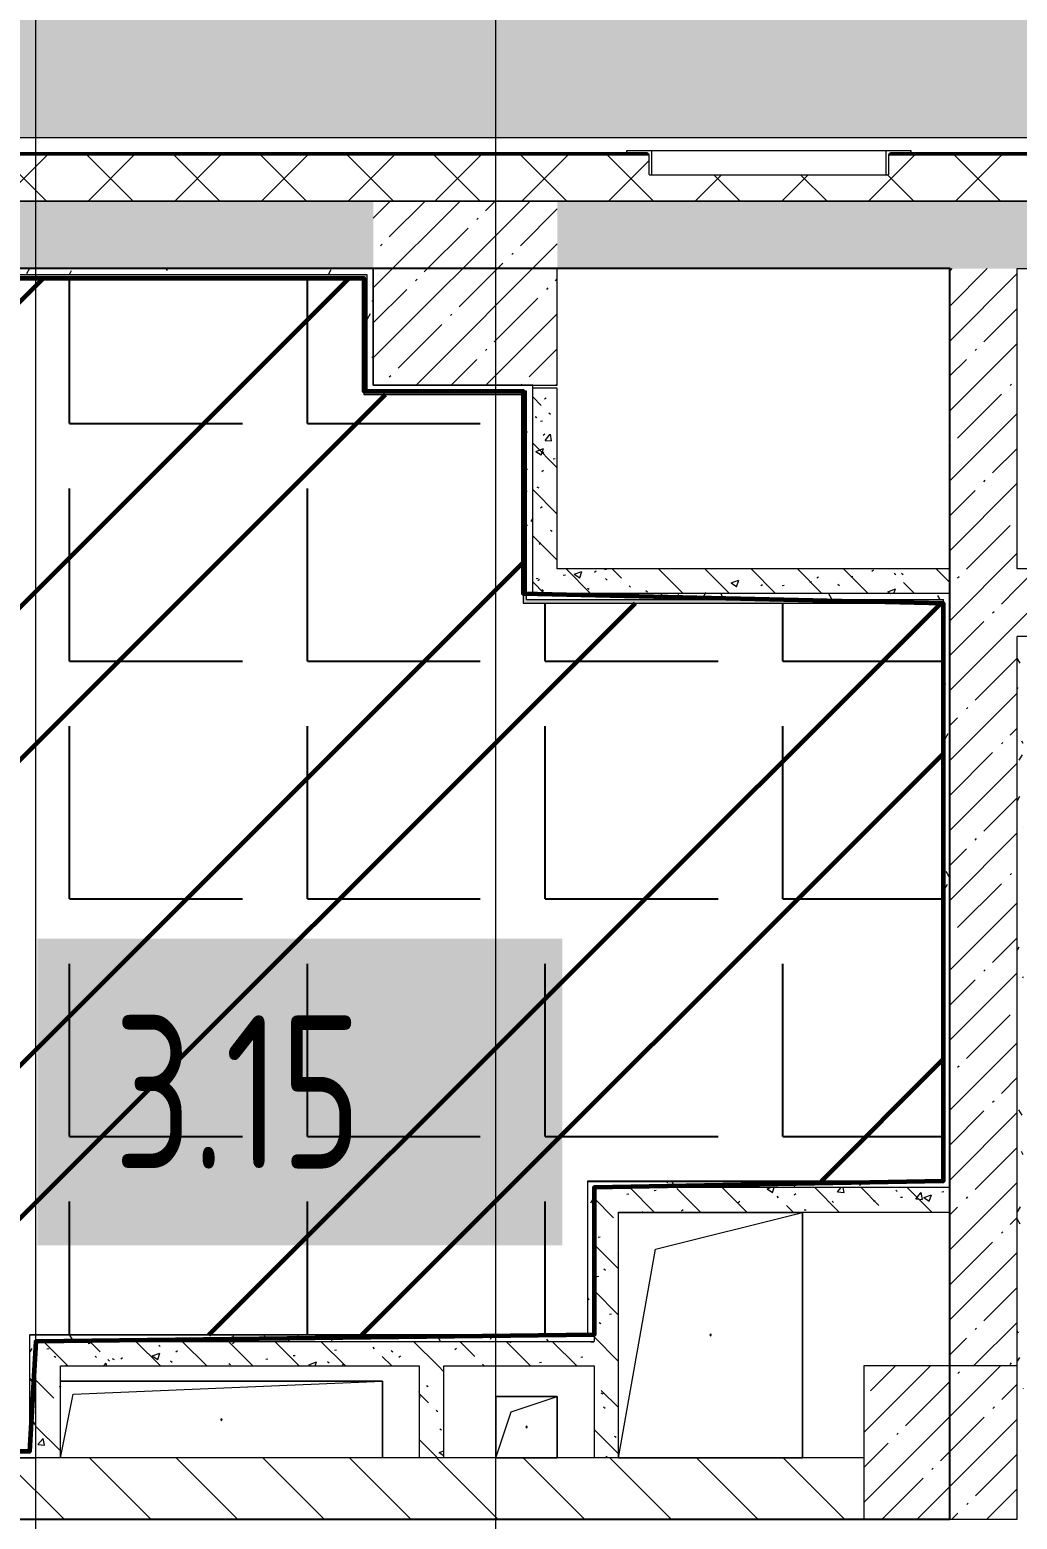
# Model space of a CAD drawing. Header units: millimetres. Extents: x -164500 to 426394, y -51911 to 102118.
# Drawn here: x 306217 to 309437, y 10900 to 15759 of the extents above; entities that cross this region are included whole.
import ezdxf

# ---------------------------------------------------------------- set-up
doc = ezdxf.new("R2010")
doc.units = ezdxf.units.MM
doc.layers.add('1.2.1) плитка КР3', color=140, linetype='Continuous')
for name, color, linetype, lineweight in [('196 1-3 этаж гидро изол', 6, 'Continuous', 60), ('A-DETL-2', 7, 'Continuous', 5), ('A-FLOR', 7, 'Continuous', 9), ('A-GENM', 7, 'Continuous', 9), ('A-WALL', 7, 'Continuous', 5), ('I-WALL', 7, 'Continuous', 5), ('S-COLS', 7, 'Continuous', 9), ('S-COLS-1', 7, 'Continuous', 5), ('Оси', 7, 'Continuous', 9)]:
    doc.layers.add(name, color=color, linetype=linetype, lineweight=lineweight)
for name, color, linetype, lineweight, true_color in [('A-DETL-GENF-3', 7, 'Continuous', 9, 0xc0c0c0), ('A-WALL-1', 9, 'Continuous', 5, 0x808080), ('A-WALL-FNSH-1', 9, 'Continuous', 5, 0x808080)]:
    doc.layers.add(name, color=color, linetype=linetype, lineweight=lineweight, true_color=true_color)
doc.styles.add('СПДС', font='ГОСТ тип А.ttf', dxfattribs={"width": 0.9})
pattern_1 = [(45, (289227.4, 1e-08), (-114.04925, 114.04925), []), (45, (289341.45, 1e-08), (-114.04925, 114.04925), [201.612, -40.322, 6.706, -33.617])]
pattern_2 = [(135, (289227.4, 1e-08), (-150.8683, -150.8683), [213.36, -35.56, 7.112, -35.56]), (135, (289227.4, 150.77), (-150.8683, -150.8683), []), (50, (289227.4, 1e-08), (255.0577, -22.3145), [26.67, -293.37]), (355, (289227.4, 1e-08), (-49.3404, 267.4791), [21.336, -234.696]), (100.451, (289248.66, -1.86), (205.7195, 245.1636), [22.666, -249.326]), (46.184, (289227.4, 71.12), (379.511, -58.86), [40.005, -440.055]), (96.636, (289259.03, 66.2), (332.3634, 346.399), [33.999, -373.989]), (351.184, (289227.4, 71.12), (332.367, 346.395), [32.004, -352.044]), (21, (289262.96, 53.34), (212.2602, -143.1711), [26.67, -293.37]), (326, (289262.96, 53.34), (86.5224, 257.8632), [21.336, -234.696]), (71.451, (289280.65, 41.4), (298.784, 114.69), [22.666, -249.326]), (37.5, (289227.4, 1e-08), (4.32385, 118.3775), [6.706, -225.146, 6.706, -231.546, -235.585]), (37.5, (289227.4, 1e-08), (4.32385, 118.3775), [-470.103, 6.706, -228.879]), (7.5, (289227.4, 1e-08), (93.5476, 140.2533), [6.706, -129.134, 6.706, -219.812, -89.789]), (7.5, (289227.4, 1e-08), (93.5476, 140.2533), [-362.356, 6.706, -83.083]), (327.5, (289148.1, 1e-08), (189.82734, -8.0202), [6.706, -82.194, 6.706, -270.662, -368.046]), (327.5, (289148.1, 1e-08), (189.82734, -8.0202), [-366.268, 6.706, -361.34]), (317.5, (289112.54, 1e-08), (207.3811, 35.5976), [6.706, -108.864, 6.706, -177.495, -261.366]), (317.5, (289112.54, 1e-08), (207.3811, 35.5976), [-299.771, 6.706, -254.66])]
pattern_3 = [(0, (289227.4, 1e-08), (243.84, 60.96), [20.117, -162.763, 20.117, -162.763, -975.36]), (0, (289227.4, 1e-08), (243.84, 60.96), [-365.76, 20.117, -345.643, 20.117, -162.763, -426.72]), (0, (289227.4, 1e-08), (243.84, 60.96), [-914.4, 20.117, -101.803, 20.117, -284.683]), (120, (289318.84, 30.48), (-174.71291, 180.69163), [20.117, -162.763, 20.117, -162.763, -975.36]), (120, (289318.84, 30.48), (-174.71291, 180.69163), [-365.76, 20.117, -345.643, 20.117, -162.763, -426.72]), (120, (289318.84, 30.48), (-174.71291, 180.69163), [-914.4, 20.117, -101.803, 20.117, -284.683]), (240, (289349.32, 152.4), (-69.12709, -241.65163), [20.117, -162.763, 20.117, -162.763, -975.36]), (240, (289349.32, 152.4), (-69.12709, -241.65163), [-365.76, 20.117, -345.643, 20.117, -162.763, -426.72]), (240, (289349.32, 152.4), (-69.12709, -241.65163), [-914.4, 20.117, -101.803, 20.117, -284.683])]

# ---------------------------------------------------------------- blocks, each defined once
blk = doc.blocks.new('BSC_Колонна _Прямоугольная - 500х500-V561-Объем проектирования 3 этажа')
at = {"layer": 'S-COLS-1'}
h = blk.add_hatch(dxfattribs=at)
h.set_pattern_fill('FP_103', color=256, style=0, pattern_type=2)
h.set_pattern_definition([(45, (-19960, -11150), (-114.0493, 114.0493), []), (45, (-19845.95, -11150), (-114.0493, 114.0493), [201.613, -40.323, 6.706, -33.617])])
h.paths.add_polyline_path([(10, -250), (250, -250), (250, 250), (-250, 250), (-250, -250)])
for p, q in [((250, 250), (-250, 250)), ((-250, 250), (-250, -250)), ((250, -250), (250, 250)), ((-250, -250), (250, -250))]:
    blk.add_line(p, q, dxfattribs=at)
blk = doc.blocks.new('GM_Отверстие прямоугольное _в плите_ - Отверстие-21987052-Объем проектирования 3 этажа')
at = {"layer": 'A-GENM'}
for p, q in [((-525, 125), (525, 125)), ((525, 125), (-525, 125)), ((-483.3, 83.3), (525, 125)), ((525, 125), (525, -125)), ((525, -125), (525, 125)), ((-525, -125), (-483.3, 83.3))]:
    blk.add_line(p, q, dxfattribs=at)
for start, end in [(360, 180), (180, 360)]:
    blk.add_arc((0, 0), 2.5, start, end, dxfattribs=at)
blk = doc.blocks.new('GM_Отверстие прямоугольное _в плите_ - Отверстие-21987212-Объем проектирования 3 этажа')
at = {"layer": 'A-GENM'}
for p, q in [((-300, 400), (300, 400)), ((300, 400), (-300, 400)), ((-180, 280), (300, 400)), ((300, 400), (300, -400)), ((300, -400), (300, 400)), ((-300, -400), (-180, 280)), ((300, -400), (-300, -400)), ((-300, -400), (300, -400))]:
    blk.add_line(p, q, dxfattribs=at)
for start, end in [(360, 180), (180, 360)]:
    blk.add_arc((0, 0), 2.5, start, end, dxfattribs=at)
blk = doc.blocks.new('GM_Отверстие прямоугольное _в плите_ - Отверстие-V610-Объем проектирования 3 этажа')
at = {"layer": 'A-GENM'}
for p, q in [((-100, -100), (-100, 100)), ((-100, 100), (100, 100)), ((100, 100), (-100, 100)), ((-100, 100), (-100, -100)), ((-50, 50), (100, 100)), ((100, 100), (100, -100)), ((100, -100), (100, 100)), ((-100, -100), (-50, 50)), ((100, -100), (-100, -100)), ((-100, -100), (100, -100))]:
    blk.add_line(p, q, dxfattribs=at)
for start, end in [(360, 180), (180, 360)]:
    blk.add_arc((0, 0), 2.5, start, end, dxfattribs=at)
blk = doc.blocks.new('Уголок вложенный - Уголок вложенный-23831105-Объем проектирования 3 этажа')
at = {"layer": 'A-GENM'}
for p, q in [((24357.3, 15365), (24437.3, 15365)), ((24357.3, 15361), (24357.3, 15365)), ((24421.3, 15358), (24360.3, 15358)), ((24437.3, 15365), (24437.3, 15285)), ((24430.3, 15288), (24430.3, 15349)), ((24437.3, 15285), (24433.3, 15285))]:
    blk.add_line(p, q, dxfattribs=at)
at = {"layer": 'A-GENM', "flags": 128}
for points in [[(24360.3, 15358), (24359.6, 15358.1), (24359, 15358.3), (24358.4, 15358.7), (24357.9, 15359.1), (24357.6, 15359.7), (24357.3, 15360.3), (24357.3, 15361)], [(24430.3, 15349), (24430, 15351), (24429.4, 15352.9), (24428.3, 15354.6), (24426.9, 15356), (24425.2, 15357.1), (24423.3, 15357.8), (24421.3, 15358)], [(24433.3, 15285), (24432.6, 15285.1), (24432, 15285.3), (24431.4, 15285.7), (24430.9, 15286.1), (24430.6, 15286.7), (24430.3, 15287.3), (24430.3, 15288)]]:
    blk.add_lwpolyline(points, dxfattribs=at)
blk = doc.blocks.new('Уголок вложенный - Уголок вложенный-V635-Объем проектирования 3 этажа')
at = {"layer": 'A-GENM'}
for p, q in [((25603.3, 15365), (25683.3, 15365)), ((25603.3, 15285), (25603.3, 15365)), ((25680.3, 15358), (25619.3, 15358)), ((25683.3, 15365), (25683.3, 15361)), ((25610.3, 15349), (25610.3, 15288)), ((25607.3, 15285), (25603.3, 15285))]:
    blk.add_line(p, q, dxfattribs=at)
at = {"layer": 'A-GENM', "flags": 128}
for points in [[(25619.3, 15358), (25617.3, 15357.8), (25615.4, 15357.1), (25613.6, 15356), (25612.2, 15354.6), (25611.1, 15352.9), (25610.5, 15351), (25610.3, 15349)], [(25683.3, 15361), (25683.2, 15360.3), (25683, 15359.7), (25682.6, 15359.1), (25682.1, 15358.7), (25681.6, 15358.3), (25680.9, 15358.1), (25680.3, 15358)], [(25610.3, 15288), (25610.2, 15287.3), (25610, 15286.7), (25609.6, 15286.1), (25609.1, 15285.7), (25608.6, 15285.3), (25607.9, 15285.1), (25607.3, 15285)]]:
    blk.add_lwpolyline(points, dxfattribs=at)
blk = doc.blocks.new('Уголок вложенный - Уголок вложенный-V636-Объем проектирования 3 этажа')
at = {"layer": 'A-GENM'}
for p, q in [((18937, 15361), (18937, 15365)), ((19003, 15357.8), (19001, 15358)), ((19017, 15365), (19783, 15365)), ((19799, 15358), (19797, 15357.8)), ((19863, 15365), (19863, 15361)), ((19010, 15349), (19009.8, 15351)), ((19790.2, 15351), (19790, 15349)), ((19017, 15285), (19013, 15285)), ((19783, 15285), (19017, 15285)), ((19787, 15285), (19783, 15285))]:
    blk.add_line(p, q, dxfattribs=at)
at = {"layer": 'A-GENM', "flags": 128}
for points in [[(18939.3, 15358.1), (18938.7, 15358.3), (18938.1, 15358.7), (18937.7, 15359.1), (18937.3, 15359.7), (18937.1, 15360.3), (18937, 15361)], [(19863, 15361), (19862.9, 15360.3), (19862.7, 15359.7), (19862.3, 15359.1), (19861.9, 15358.7), (19861.3, 15358.3), (19860.7, 15358.1)], [(19013, 15285), (19012.3, 15285.1), (19011.7, 15285.3), (19011.1, 15285.7), (19010.7, 15286.1), (19010.3, 15286.7), (19010.1, 15287.3)], [(19789.9, 15287.3), (19789.7, 15286.7), (19789.3, 15286.1), (19788.9, 15285.7), (19788.3, 15285.3), (19787.7, 15285.1), (19787, 15285)]]:
    blk.add_lwpolyline(points, dxfattribs=at)

msp = doc.modelspace()

# ---------------------------------------------------------------- hatches: boundary and pattern name
at = {"layer": '1.2.1) плитка КР3'}
h = msp.add_hatch(dxfattribs=at)
h.set_pattern_fill('ANGLE', color=256, scale=111)
h.set_pattern_definition([(0, (205553.1, 26879), (0, 775.335), [563.88, -211.455]), (90, (205553.1, 26879), (-775.335, 5e-14), [563.88, -211.455])])
h.paths.add_polyline_path([(307826.659, 14569), (307306.659, 14569), (307306.659, 14949), (306149.402, 14949), (306149.402, 14238), (305118.402, 14238), (305118.402, 11121), (305187.402, 11121), (305187.402, 11120), (305187.402, 11108), (305227.402, 11108), (305227.402, 11100), (305227.402, 10980), (305247.402, 10980), (305247.402, 10940), (305237.402, 10940), (305237.402, 10900), (306087.402, 10900), (306087.402, 10940), (306077.402, 10940), (306077.402, 10980), (306097.402, 10980), (306097.402, 11100), (306097.402, 11108), (306137.402, 11108), (306137.402, 11120), (306137.402, 11121), (306216.402, 11121), (306216.402, 11501), (308036.402, 11501), (308036.402, 12002.862), (309196.402, 12002.862), (309196.402, 13889), (307826.659, 13889)])
at = {"layer": '196 1-3 этаж гидро изол'}
h = msp.add_hatch(dxfattribs=at)
h.set_pattern_fill('ANSI32', color=256, scale=111)
h.set_pattern_definition([(45, (205553.1, 26879), (-747.606, 747.606), []), (45, (206051.5, 26879), (-747.606, 747.606), [])])
h.paths.add_polyline_path([(307826.659, 14569), (307306.659, 14569), (307306.659, 14949), (306149.402, 14949), (306149.402, 14238), (305118.402, 14238), (305118.402, 11121), (305187.402, 11121), (305187.402, 11120), (305187.402, 11108), (305227.402, 11108), (305227.402, 11100), (305227.402, 10980), (305247.402, 10980), (305247.402, 10940), (305237.402, 10940), (305237.402, 10900), (306087.402, 10900), (306087.402, 10940), (306077.402, 10940), (306077.402, 10980), (306097.402, 10980), (306097.402, 11100), (306097.402, 11108), (306137.402, 11108), (306137.402, 11120), (306137.402, 11121), (306216.402, 11121), (306216.402, 11501), (308036.402, 11501), (308036.402, 12002.862), (309196.402, 12002.862), (309196.402, 13889), (307826.659, 13889)])
at = {"layer": 'A-DETL-GENF-3'}
msp.add_hatch(color=256, dxfattribs=at).paths.add_polyline_path([(343246.533, 11900), (355387.402, 11900), (355387.402, 12300), (355747.039, 12300), (355747.039, 27340.071), (331147.039, 27340.071), (331147.039, 23880.071), (323147.039, 23880.071), (323147.039, 27400.071), (289007.411, 27400.071), (289007.411, 15407.278), (331607.402, 15407.278), (331607.402, 12300), (332007.402, 12300), (332007.402, 11900), (341137.402, 11900)])
at = {"layer": 'A-WALL'}
h = msp.add_hatch(dxfattribs=at)
h.set_pattern_fill('FP_24', color=256, style=0, pattern_type=2)
h.set_pattern_definition([(45, (289227.4, 1e-08), (-141.4214, 141.4214), []), (135, (289227.4, 1e-08), (-141.4214, -141.4214), [])])
h.paths.add_polyline_path([(327735.186, 15200), (331387.402, 15200), (331387.402, 15350), (327037.402, 15350), (327037.402, 15200), (327497.402, 15200)])
h.paths.add_polyline_path([(303542.709, 15200), (321337.402, 15200), (321337.402, 15350), (314837.659, 15349), (314837.659, 15288), (314830.659, 15285), (313664.659, 15285), (313657.659, 15288), (313657.659, 15350), (309017.402, 15349), (309017.402, 15288), (309010.402, 15285), (308244.402, 15285), (308237.402, 15288), (308237.402, 15350), (304010.402, 15349), (304010.402, 15288), (304003.402, 15285), (303837.402, 15285), (303830.402, 15288), (303830.402, 15350), (302087.402, 15350), (302087.402, 15200), (303537.402, 15200)])
h.paths.add_polyline_path([(289117.402, 15200), (295987.402, 15200), (295987.402, 15350), (289267.402, 15350), (289267.402, 15293), (289117.402, 15293)])
h.paths.add_polyline_path([(322857.402, 15200), (322987.402, 15200), (322987.402, 15350), (322837.402, 15350), (322837.402, 15200)])
h.paths.add_polyline_path([(298987.402, 15200), (298987.402, 15350), (298387.402, 15350), (298387.402, 15200)])
h.paths.add_polyline_path([(323887.402, 15200), (324637.402, 15200), (324637.402, 15350), (323887.402, 15350)])
h.paths.add_polyline_path([(297487.402, 15200), (297487.402, 15350), (296887.402, 15350), (296887.402, 15200)])
h.paths.add_polyline_path([(322237.402, 15200), (322467.402, 15200), (322467.402, 15350), (322237.402, 15350), (322237.402, 15218)])
at = {"layer": 'I-WALL'}
h = msp.add_hatch(dxfattribs=at)
h.set_pattern_fill('FP_1', color=256, style=0, pattern_type=2)
h.set_pattern_definition(pattern_1)
h.paths.add_polyline_path([(304866.402, 14980), (307337.659, 14980.339), (307337.659, 15200), (303537.402, 15200), (303537.402, 14980), (304117.402, 14980)])
h.paths.add_polyline_path([(321008.589, 14980), (321337.402, 14980), (321337.402, 15200), (319837.402, 15200), (319837.402, 14980), (320988.589, 14980)])
h.paths.add_polyline_path([(309437.402, 14980), (311137.402, 14980), (311137.402, 15200), (307937.659, 15200), (307937.659, 14980), (309217.402, 14980)])
h.paths.add_polyline_path([(319237.402, 14980), (319237.402, 15200), (315637.402, 15200), (315637.402, 14980), (317187.402, 14980)])
h.paths.add_polyline_path([(315037.402, 14980), (315037.402, 15200), (311737.402, 15200), (311737.402, 14980), (314964.357, 14980)])
h = msp.add_hatch(dxfattribs=at)
h.set_pattern_fill('FP_191', color=256, style=0, pattern_type=2)
h.set_pattern_definition(pattern_3)
h.paths.add_polyline_path([(306117.402, 14960), (307317.659, 14960), (307317.659, 14980), (306117.402, 14980)])
h = msp.add_hatch(dxfattribs=at)
h.set_pattern_fill('FP_191', color=256, style=0, pattern_type=2)
h.set_pattern_definition(pattern_3)
h.paths.add_polyline_path([(307317.659, 14600), (307337.659, 14600), (307337.659, 14980), (307317.659, 14980), (307317.659, 14949)])
h = msp.add_hatch(dxfattribs=at)
h.set_pattern_fill('FP_1', color=256, style=0, pattern_type=2)
h.set_pattern_definition(pattern_1)
h.paths.add_polyline_path([(309217.402, 11400), (309437.402, 11400), (309437.402, 14980), (309217.402, 14980), (309217.402, 11901.862)])
for points in [[(307306.659, 14949), (307317.659, 14949), (307317.659, 14960), (306149.402, 14960), (306149.402, 14949), (306262.149, 14949)], [(307306.659, 14569), (307317.659, 14569), (307317.659, 14949), (307306.659, 14949), (307306.659, 14576.924)], [(307837.659, 13889), (307837.659, 14569), (307826.659, 14580), (307826.659, 13889), (307830.232, 13889)], [(307837.659, 13889), (309197.402, 13889), (309197.285, 13900), (307837.659, 13900)]]:
    msp.add_hatch(color=256, dxfattribs=at).paths.add_polyline_path(points)
h = msp.add_hatch(color=256, dxfattribs=at)
h.paths.add_polyline_path([(307826.659, 14580), (307317.659, 14580), (307317.659, 14569), (307826.659, 14569)])
h.paths.add_polyline_path([(307837.659, 14569), (307837.32, 14580), (307826.659, 14580), (307832.159, 14574.5)])
h = msp.add_hatch(dxfattribs=at)
h.set_pattern_fill('FP_191', color=256, style=0, pattern_type=2)
h.set_pattern_definition(pattern_3)
h.paths.add_polyline_path([(307857.659, 13920), (307857.659, 14600), (307837.659, 14600), (307837.659, 13920)])
h = msp.add_hatch(dxfattribs=at)
h.set_pattern_fill('FP_41', color=256, style=0, pattern_type=2)
h.set_pattern_definition(pattern_2)
h.paths.add_polyline_path([(307857.659, 13920), (307937.659, 13920), (307937.659, 14590), (307857.659, 14590), (307857.659, 14000)])
h = msp.add_hatch(dxfattribs=at)
h.set_pattern_fill('FP_41', color=256, style=0, pattern_type=2)
h.set_pattern_definition(pattern_2)
h.paths.add_polyline_path([(309217.402, 13920), (309217.402, 14000), (307937.659, 14000), (307937.659, 13920), (309197.402, 13920)])
h = msp.add_hatch(dxfattribs=at)
h.set_pattern_fill('FP_1', color=256, style=0, pattern_type=2)
h.set_pattern_definition(pattern_1)
h.paths.add_polyline_path([(316987.402, 13780), (320237.402, 13780), (320237.402, 14000), (309437.402, 14000), (309437.402, 13780), (314964.357, 13780)])
h = msp.add_hatch(dxfattribs=at)
h.set_pattern_fill('FP_191', color=256, style=0, pattern_type=2)
h.set_pattern_definition(pattern_3)
h.paths.add_polyline_path([(309197.402, 13900), (309197.073, 13920), (307837.659, 13920), (307837.659, 13900), (309197.285, 13900.002)])
h = msp.add_hatch(dxfattribs=at)
h.set_pattern_fill('FP_191', color=256, style=0, pattern_type=2)
h.set_pattern_definition(pattern_3)
h.paths.add_polyline_path([(309217.402, 12001.862), (309217.402, 13920), (309197.402, 13899), (309197.402, 12002.862)])
h.paths.add_polyline_path([(309197.402, 13900), (309217.402, 13920), (309197.402, 13920)])
h = msp.add_hatch(dxfattribs=at)
h.set_pattern_fill('FP_191', color=256, style=0, pattern_type=2)
h.set_pattern_definition(pattern_3)
h.paths.add_polyline_path([(309437.402, 10900), (309457.402, 10900.121), (309457.402, 13780), (309437.402, 13780), (309437.402, 10972.712)])
h = msp.add_hatch(dxfattribs=at)
h.set_pattern_fill('FP_191', color=256, style=0, pattern_type=2)
h.set_pattern_definition(pattern_3)
h.paths.add_polyline_path([(308057.402, 11480), (308057.402, 12001.862), (308037.402, 12000), (308038.354, 11500)])
h.paths.add_polyline_path([(308057.402, 11480), (308037.402, 11500), (308037.402, 11480)])
h = msp.add_hatch(dxfattribs=at)
h.set_pattern_fill('FP_191', color=256, style=0, pattern_type=2)
h.set_pattern_definition(pattern_3)
h.paths.add_polyline_path([(308057.402, 11981.862), (309217.402, 11981.862), (309217.402, 12001.862), (308057.402, 12000)])
h = msp.add_hatch(dxfattribs=at)
h.set_pattern_fill('FP_41', color=256, style=0, pattern_type=2)
h.set_pattern_definition(pattern_2)
h.paths.add_polyline_path([(308057.402, 11100), (308137.402, 11100), (308137.402, 11981.862), (308057.402, 11981.862), (308057.402, 11112.308)])
h = msp.add_hatch(dxfattribs=at)
h.set_pattern_fill('FP_41', color=256, style=0, pattern_type=2)
h.set_pattern_definition(pattern_2)
h.paths.add_polyline_path([(308137.402, 11901.862), (309217.402, 11901.862), (309217.402, 11981.862), (308137.402, 11981.862)])
h = msp.add_hatch(dxfattribs=at)
h.set_pattern_fill('FP_191', color=256, style=0, pattern_type=2)
h.set_pattern_definition(pattern_3)
h.paths.add_polyline_path([(306237.402, 11120), (306237.402, 11500), (306217.402, 11499.999), (306217.402, 11121)])
h = msp.add_hatch(dxfattribs=at)
h.set_pattern_fill('FP_191', color=256, style=0, pattern_type=2)
h.set_pattern_definition(pattern_3)
h.paths.add_polyline_path([(306237.402, 11480), (308037.402, 11480), (308037.402, 11500), (306237.402, 11500)])
h = msp.add_hatch(dxfattribs=at)
h.set_pattern_fill('FP_41', color=256, style=0, pattern_type=2)
h.set_pattern_definition(pattern_2)
h.paths.add_polyline_path([(306262.149, 11100), (306317.402, 11100), (306317.402, 11480), (306237.402, 11480), (306237.402, 11100)])
h = msp.add_hatch(dxfattribs=at)
h.set_pattern_fill('FP_41', color=256, style=0, pattern_type=2)
h.set_pattern_definition(pattern_2)
h.paths.add_polyline_path([(306317.402, 11400), (308057.402, 11400), (308057.402, 11480), (306317.402, 11480)])
h = msp.add_hatch(dxfattribs=at)
h.set_pattern_fill('FP_41', color=256, style=0, pattern_type=2)
h.set_pattern_definition(pattern_2)
h.paths.add_polyline_path([(307567.402, 11100), (307567.402, 11400), (307487.402, 11400), (307487.402, 11100)])
h = msp.add_hatch(dxfattribs=at)
h.set_pattern_fill('FP_23', color=256, style=0, pattern_type=2)
h.set_pattern_definition([(135, (289227.4, 1e-08), (-141.4214, -141.4214), [])])
h.paths.add_polyline_path([(308937.402, 10900), (308937.402, 11100), (306137.402, 11100), (306137.402, 10900), (308437.701, 10900)])
h.paths.add_polyline_path([(303437.402, 10900), (303638.372, 10901.434), (303638.372, 11100), (303437.402, 11100)])
h.paths.add_polyline_path([(304588.372, 10900), (305187.402, 10900), (305187.402, 11100), (304588.372, 11100), (304588.372, 10901.434)])
h = msp.add_hatch(dxfattribs=at)
h.set_pattern_fill('FP_191', color=256, style=0, pattern_type=2)
h.set_pattern_definition(pattern_3)
h.paths.add_polyline_path([(306237.402, 11100), (306237.402, 11120), (306137.402, 11120), (306137.402, 11108), (306167.402, 11107.5), (306167.402, 11100), (306231.688, 11100)])
h.paths.add_polyline_path([(305117.402, 11100), (305157.402, 11100), (305157.402, 11108), (305187.402, 11108), (305187.402, 11120), (305118.402, 11120), (305117.515, 11102.266)])
at = {"layer": 'S-COLS-1'}
h = msp.add_hatch(dxfattribs=at)
h.set_pattern_fill('FP_1', color=256, style=0, pattern_type=2)
h.set_pattern_definition(pattern_1)
h.paths.add_polyline_path([(307349.925, 14600), (307937.659, 14600), (307937.659, 15200), (307337.659, 15200), (307337.659, 14600)])

# ---------------------------------------------------------------- linework, layer by layer
at = {"layer": '1.2.1) плитка КР3'}
msp.add_lwpolyline([(302937.402, 10900), (309217.402, 10900), (309217.402, 14980), (302937.402, 14980)], close=True, dxfattribs=at)
at = {"layer": '196 1-3 этаж гидро изол'}
msp.add_lwpolyline([(305097.402, 11131), (305118.402, 14238), (306137.402, 14250), (306137.402, 14949), (307306.659, 14949), (307306.659, 14580), (307826.659, 14580), (307826.659, 13920), (309196.402, 13889), (309196.402, 12002.862), (308057.402, 11981.862), (308057.402, 11501), (306237.402, 11480), (306216.402, 11121), (306112.402, 11121)], dxfattribs=at)
at = {"layer": 'A-DETL-2'}
msp.add_line((289007.411, 15407.278), (331607.402, 15407.278), dxfattribs=at)
at = {"layer": 'A-FLOR'}
for p, q in [((309197.402, 13889), (309197.402, 12002.862)), ((308037.402, 11500), (306217.402, 11500))]:
    msp.add_line(p, q, dxfattribs=at)
at = {"layer": 'A-WALL'}
for p, q in [((308237.839, 15350), (304009.964, 15350)), ((308236.573, 15353), (304011.231, 15353)), ((313658.096, 15350), (309016.964, 15350)), ((313656.829, 15353), (309018.231, 15353)), ((307337.659, 15200), (303537.402, 15200)), ((311137.402, 15200), (307937.659, 15200)), ((307337.659, 14980), (306037.402, 14980)), ((309217.402, 14980), (309217.402, 11400)), ((307317.659, 14580), (307317.659, 14960)), ((307837.659, 14580), (307317.659, 14580)), ((307837.659, 13920), (307837.659, 14580)), ((309217.402, 13920), (307857.659, 13920)), ((309197.402, 12001.862), (309197.402, 13900)), ((320988.589, 13780), (309437.402, 13780)), ((308037.402, 11500), (308037.402, 12001.862)), ((308057.402, 12001.862), (309197.402, 12001.862)), ((308057.402, 11981.862), (308057.402, 11480)), ((306217.402, 11120), (306217.402, 11500)), ((306237.402, 11100), (306237.402, 11480)), ((306237.402, 11480), (308057.402, 11480)), ((306217.402, 11120), (306137.402, 11120)), ((306167.402, 11100), (306237.402, 11100)), ((306167.402, 10900), (308937.402, 10900))]:
    msp.add_line(p, q, dxfattribs=at)
at = {"layer": 'A-WALL-1'}
for p, q in [((303537.402, 15200), (311137.402, 15200)), ((307337.659, 14600), (307337.659, 14980)), ((307937.659, 14980), (309217.402, 14980)), ((309437.402, 14000), (309437.402, 14980)), ((309437.402, 14980), (311137.402, 14980)), ((307857.659, 14600), (307337.659, 14600)), ((307857.659, 13920), (307857.659, 14600)), ((307937.659, 14590), (307857.659, 14590)), ((307937.659, 14000), (307937.659, 14590)), ((309217.402, 14000), (307937.659, 14000)), ((320017.402, 14000), (309437.402, 14000)), ((307837.659, 13900), (309197.402, 13900)), ((309437.402, 11400), (309437.402, 13780)), ((309217.402, 11981.862), (308057.402, 11981.862)), ((308137.402, 11100), (308137.402, 11901.862)), ((308137.402, 11901.862), (309217.402, 11901.862)), ((308037.402, 11500), (306217.402, 11500)), ((306317.402, 11100), (306317.402, 11400)), ((306317.402, 11400), (307487.402, 11400)), ((307487.402, 11400), (307487.402, 11100)), ((307567.402, 11400), (308057.402, 11400)), ((307567.402, 11100), (307567.402, 11400)), ((308057.402, 11400), (308057.402, 11100)), ((308937.402, 11100), (306167.402, 11100))]:
    msp.add_line(p, q, dxfattribs=at)
at = {"layer": 'A-WALL-FNSH-1'}
for p, q in [((308167.402, 15358), (304080.402, 15358)), ((308230.842, 15358), (308228.402, 15358)), ((309026.402, 15358), (309023.962, 15358)), ((313587.659, 15358), (309087.402, 15358)), ((307317.659, 14960), (306138.402, 14960)), ((306149.402, 14949), (307306.659, 14949)), ((307306.659, 14949), (307306.659, 14569)), ((307826.659, 14580), (307826.659, 13889)), ((307306.659, 14569), (307837.659, 14569)), ((307837.659, 13900), (307837.659, 13920)), ((309197.402, 13899), (309196.402, 13899)), ((309196.402, 13899), (309196.402, 12002.862)), ((307826.659, 13889), (309197.402, 13889)), ((308036.402, 12002.862), (308036.402, 11501)), ((309196.402, 12002.862), (308036.402, 12002.862)), ((308037.402, 12001.862), (308057.402, 12001.862)), ((308036.402, 11501), (306216.402, 11501))]:
    msp.add_line(p, q, dxfattribs=at)
at = {"layer": 'S-COLS-1'}
for p, q in [((307937.659, 15200), (307337.659, 15200)), ((307337.659, 14980), (307337.659, 14600)), ((307937.659, 14600), (307937.659, 14980)), ((307337.659, 14600), (307937.659, 14600))]:
    msp.add_line(p, q, dxfattribs=at)
at = {"layer": 'Оси'}
for points in [[(306237.402, -1906.259), (306237.402, 3093.741), (306237.402, 22398.071), (306237.402, 27398.071)], [(307737.402, -1906.259), (307737.402, 3093.741), (307737.402, 22398.071), (307737.402, 27398.071)]]:
    msp.add_lwpolyline(points, dxfattribs=at)

# ---------------------------------------------------------------- block references
at = {"layer": 'A-GENM'}
for name, p in [('Уголок вложенный - Уголок вложенный-23831105-Объем проектирования 3 этажа', (283807.145, 0)), ('Уголок вложенный - Уголок вложенный-V636-Объем проектирования 3 этажа', (289227.402, 0)), ('Уголок вложенный - Уголок вложенный-V635-Объем проектирования 3 этажа', (283407.145, 0)), ('GM_Отверстие прямоугольное _в плите_ - Отверстие-21987212-Объем проектирования 3 этажа', (308437.402, 11500.673)), ('GM_Отверстие прямоугольное _в плите_ - Отверстие-21987052-Объем проектирования 3 этажа', (306842.402, 11225)), ('GM_Отверстие прямоугольное _в плите_ - Отверстие-V610-Объем проектирования 3 этажа', (307837.402, 11200.673))]:
    msp.add_blockref(name, p, dxfattribs=at)
at = {"layer": 'S-COLS'}
msp.add_blockref('BSC_Колонна _Прямоугольная - 500х500-V561-Объем проектирования 3 этажа', (309187.402, 11150), dxfattribs=at)

# ---------------------------------------------------------------- texts
at = {"insert": (306491.884, 12543.991), "char_height": 500, "width": 1212.1515, "attachment_point": 1, "style": 'СПДС', "bg_fill": 1, "box_fill_scale": 1.5, "bg_fill_color": 7, "bg_fill_true_color": 16777215, "bg_fill_transparency": 0}
msp.add_mtext('3.15', dxfattribs=at)

doc.saveas('drawing.dxf')
